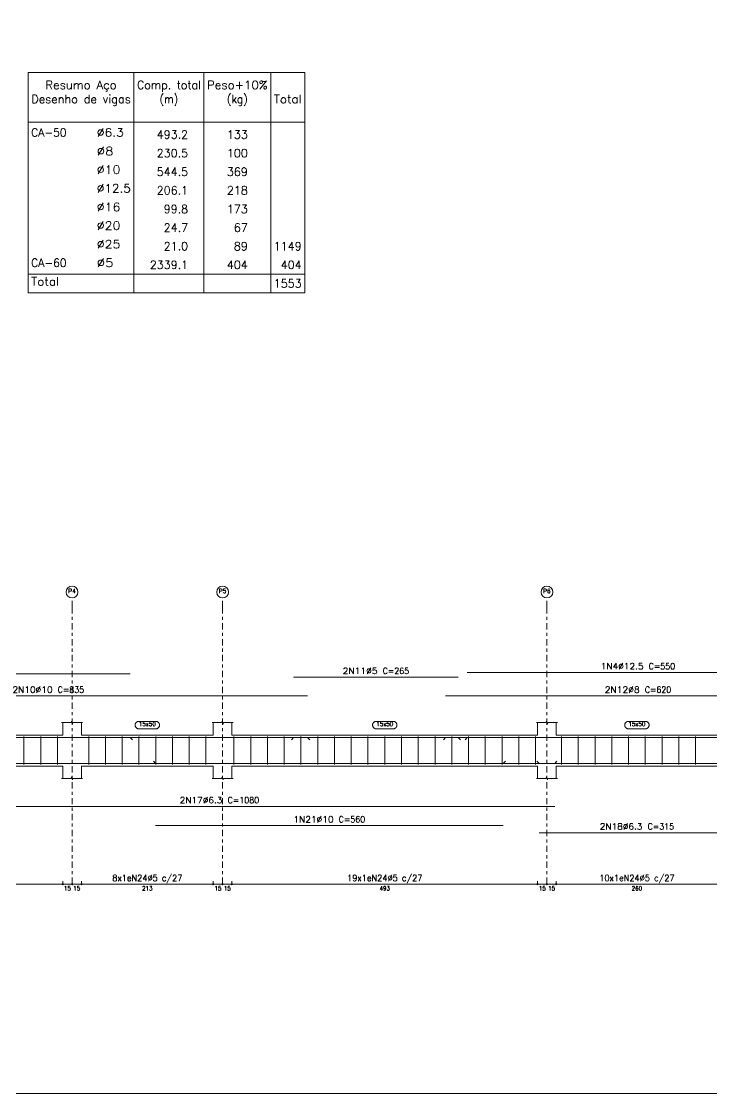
# Model space of a CAD drawing. Header units: millimetres. Extents: x 0 to 84, y 0 to 59.4.
# Drawn here: x 32.71 to 54.95, y 0 to 34.57 of the extents above; entities that cross this region are included whole.
import ezdxf
from ezdxf.enums import TextEntityAlignment as Align

# ---------------------------------------------------------------- set-up
doc = ezdxf.new("R2010")
doc.units = ezdxf.units.MM
doc.linetypes.add('CYPE_RAYAPUNTO', pattern=[0.4125, 0.2025, -0.105, 0, -0.105])
for name, color, linetype, lineweight in [('ARM_LONGITUDINAL_Ø10', 103, 'Continuous', 9), ('ARM_LONGITUDINAL_Ø12_5', 51, 'Continuous', 9), ('ARM_LONGITUDINAL_Ø5', 151, 'Continuous', 9), ('ARM_LONGITUDINAL_Ø6_3', 32, 'Continuous', 9), ('ARM_LONGITUDINAL_Ø8', 32, 'Continuous', 9), ('ARM_TRANSVERSAL_Ø5', 151, 'Continuous', 9), ('ELE_ARM_TRANS_TXT_EST', 3, 'Continuous', 9), ('ELE_CONT_NOS', 122, 'Continuous', 9), ('ELE_CONT_VIG_CONCRETO', 2, 'Continuous', 9), ('ELE_COT_COT_EST', 3, 'Continuous', 0), ('ELE_COT_COT_LIN_APOIOS', 2, 'CYPE_RAYAPUNTO', 0), ('ELE_COT_TEXTOS_ESTRIBOS', 122, 'Continuous', 0), ('ELE_REF_COT_LIN_AUX_COTA', 2, 'CYPE_RAYAPUNTO', 9), ('ELE_REF_REF_NOME', 3, 'Continuous', 9), ('ELE_REF_REF_REFERENCIA', 3, 'Continuous', 9), ('ELE_REF_TEXTO_REF_NOME', 3, 'Continuous', 9), ('ELE_REF_TEXTO_REF_REFERENCIA', 3, 'Continuous', 9), ('POR_ARM_LONG_ARM_TEXTOS', 3, 'Continuous', 9), ('POR_ARM_LONG_TXT_COMP', 3, 'Continuous', 9), ('QUAD_BORDA', 1, 'Continuous', 20), ('QUAD_LIMITES', 2, 'Continuous', 0), ('TABELAS', 1, 'Continuous', 0), ('TEXTO_TABELAS', 1, 'Continuous', 0)]:
    doc.layers.add(name, color=color, linetype=linetype, lineweight=lineweight)
doc.styles.add('CYPETXT', font='', dxfattribs={"height": 0.2})
doc.styles.get('CYPETXT').set_extended_font_data('romans')

msp = doc.modelspace()

# ---------------------------------------------------------------- linework, layer by layer
at = {"layer": 'ARM_LONGITUDINAL_Ø10'}
for p, q in [((41.93, 11.478), (42.001, 11.407)), ((37.035, 10.642), (36.964, 10.713)), ((48.235, 10.642), (48.306, 10.713))]:
    msp.add_line(p, q, dxfattribs=at)
for points in [[(25.23, 12.82), (41.93, 12.82)], [(25.23, 11.478), (41.93, 11.478)], [(37.035, 10.642), (48.235, 10.642)], [(37.035, 8.64), (48.235, 8.64)]]:
    msp.add_lwpolyline(points, dxfattribs=at)
at = {"layer": 'ARM_LONGITUDINAL_Ø12_5'}
msp.add_line((47.08, 11.478), (47.009, 11.407), dxfattribs=at)
for points in [[(47.08, 13.578), (58.08, 13.578)], [(47.08, 11.478), (58.08, 11.478)]]:
    msp.add_lwpolyline(points, dxfattribs=at)
at = {"layer": 'ARM_LONGITUDINAL_Ø5'}
for p, q in [((41.485, 11.478), (41.414, 11.407)), ((46.785, 11.478), (46.856, 11.407))]:
    msp.add_line(p, q, dxfattribs=at)
for points in [[(41.485, 13.428), (46.785, 13.428)], [(41.485, 11.478), (46.785, 11.478)]]:
    msp.add_lwpolyline(points, dxfattribs=at)
at = {"layer": 'ARM_LONGITUDINAL_Ø6_3'}
for p, q in [((36.219, 11.478), (36.289, 11.407)), ((49.395, 10.642), (49.324, 10.713)), ((49.895, 10.642), (49.966, 10.713))]:
    msp.add_line(p, q, dxfattribs=at)
for points in [[(26.719, 13.53), (36.219, 13.53)], [(26.719, 11.478), (36.219, 11.478)], [(28.295, 10.642), (49.895, 10.642)], [(49.395, 10.642), (55.695, 10.642)], [(28.295, 9.26), (49.895, 9.26)], [(49.395, 8.411), (55.695, 8.411)]]:
    msp.add_lwpolyline(points, dxfattribs=at)
at = {"layer": 'ARM_LONGITUDINAL_Ø8'}
msp.add_line((46.38, 11.478), (46.309, 11.407), dxfattribs=at)
for points in [[(46.38, 12.82), (58.78, 12.82)], [(46.38, 11.478), (58.78, 11.478)]]:
    msp.add_lwpolyline(points, dxfattribs=at)
at = {"layer": 'ARM_TRANSVERSAL_Ø5'}
for p, q in [((32.795, 11.51), (32.795, 10.61)), ((33.335, 11.51), (33.335, 10.61)), ((33.875, 11.51), (33.875, 10.61)), ((34.88, 11.51), (34.88, 10.61)), ((35.42, 11.51), (35.42, 10.61)), ((35.96, 11.51), (35.96, 10.61)), ((36.5, 11.51), (36.5, 10.61)), ((37.04, 11.51), (37.04, 10.61)), ((37.58, 11.51), (37.58, 10.61)), ((38.12, 11.51), (38.12, 10.61)), ((38.66, 11.51), (38.66, 10.61)), ((39.56, 11.51), (39.56, 10.61)), ((40.1, 11.51), (40.1, 10.61)), ((40.64, 11.51), (40.64, 10.61)), ((41.18, 11.51), (41.18, 10.61)), ((41.72, 11.51), (41.72, 10.61)), ((42.26, 11.51), (42.26, 10.61)), ((42.8, 11.51), (42.8, 10.61)), ((43.34, 11.51), (43.34, 10.61)), ((43.88, 11.51), (43.88, 10.61)), ((44.42, 11.51), (44.42, 10.61)), ((44.96, 11.51), (44.96, 10.61)), ((45.5, 11.51), (45.5, 10.61)), ((46.04, 11.51), (46.04, 10.61)), ((46.58, 11.51), (46.58, 10.61)), ((47.12, 11.51), (47.12, 10.61)), ((47.66, 11.51), (47.66, 10.61)), ((48.2, 11.51), (48.2, 10.61)), ((48.74, 11.51), (48.74, 10.61)), ((49.28, 11.51), (49.28, 10.61)), ((50.115, 11.51), (50.115, 10.61)), ((50.655, 11.51), (50.655, 10.61)), ((51.195, 11.51), (51.195, 10.61)), ((51.735, 11.51), (51.735, 10.61)), ((52.275, 11.51), (52.275, 10.61)), ((52.815, 11.51), (52.815, 10.61)), ((53.355, 11.51), (53.355, 10.61)), ((53.895, 11.51), (53.895, 10.61)), ((54.435, 11.51), (54.435, 10.61))]:
    msp.add_line(p, q, dxfattribs=at)
at = {"layer": 'ELE_CONT_NOS'}
for p, q in [((34.045, 11.56), (34.045, 11.96)), ((34.645, 11.56), (34.645, 11.96)), ((38.895, 11.56), (38.895, 11.96)), ((39.495, 11.56), (39.495, 11.96)), ((49.345, 11.56), (49.345, 11.96)), ((49.945, 11.56), (49.945, 11.96)), ((34.045, 10.56), (34.045, 10.16)), ((34.645, 10.56), (34.645, 10.16)), ((38.895, 10.56), (38.895, 10.16)), ((39.495, 10.56), (39.495, 10.16)), ((49.345, 10.56), (49.345, 10.16)), ((49.945, 10.56), (49.945, 10.16))]:
    msp.add_line(p, q, dxfattribs=at)
for points in [[(34.005, 11.96), (34.315, 11.96), (34.33, 12.01), (34.36, 11.91), (34.375, 11.96), (34.685, 11.96)], [(38.855, 11.96), (39.165, 11.96), (39.18, 12.01), (39.21, 11.91), (39.225, 11.96), (39.535, 11.96)], [(49.305, 11.96), (49.615, 11.96), (49.63, 12.01), (49.66, 11.91), (49.675, 11.96), (49.985, 11.96)], [(34.005, 10.16), (34.315, 10.16), (34.33, 10.21), (34.36, 10.11), (34.375, 10.16), (34.685, 10.16)], [(38.855, 10.16), (39.165, 10.16), (39.18, 10.21), (39.21, 10.11), (39.225, 10.16), (39.535, 10.16)], [(49.305, 10.16), (49.615, 10.16), (49.63, 10.21), (49.66, 10.11), (49.675, 10.16), (49.985, 10.16)]]:
    msp.add_lwpolyline(points, dxfattribs=at)
at = {"layer": 'ELE_CONT_VIG_CONCRETO'}
for p, q in [((28.845, 11.56), (34.045, 11.56)), ((34.645, 11.56), (38.895, 11.56)), ((39.495, 11.56), (49.345, 11.56)), ((49.945, 11.56), (55.145, 11.56)), ((28.845, 10.56), (34.045, 10.56)), ((34.645, 10.56), (38.895, 10.56)), ((39.495, 10.56), (49.345, 10.56)), ((49.945, 10.56), (55.145, 10.56))]:
    msp.add_line(p, q, dxfattribs=at)
at = {"layer": 'ELE_COT_COT_EST'}
for p, q in [((34.045, 6.749), (34.045, 6.849)), ((34.345, 6.749), (34.345, 6.849)), ((34.645, 6.749), (34.645, 6.849)), ((38.895, 6.749), (38.895, 6.849)), ((39.195, 6.749), (39.195, 6.849)), ((39.495, 6.749), (39.495, 6.849)), ((49.345, 6.749), (49.345, 6.849)), ((49.645, 6.749), (49.645, 6.849)), ((49.945, 6.749), (49.945, 6.849))]:
    msp.add_line(p, q, dxfattribs=at)
for points in [[(28.845, 6.749), (34.045, 6.749), (34.045, 6.849)], [(34.045, 6.749), (34.345, 6.749), (34.345, 6.849)], [(34.345, 6.749), (34.645, 6.749), (34.645, 6.849)], [(34.645, 6.749), (38.895, 6.749), (38.895, 6.849)], [(38.895, 6.749), (39.195, 6.749), (39.195, 6.849)], [(39.195, 6.749), (39.495, 6.749), (39.495, 6.849)], [(39.495, 6.749), (49.345, 6.749), (49.345, 6.849)], [(49.345, 6.749), (49.645, 6.749), (49.645, 6.849)], [(49.645, 6.749), (49.945, 6.749), (49.945, 6.849)], [(49.945, 6.749), (55.145, 6.749), (55.145, 6.849)]]:
    msp.add_lwpolyline(points, dxfattribs=at)
for centre in [(34.045, 6.749), (34.045, 6.749), (34.345, 6.749), (34.345, 6.749), (34.645, 6.749), (34.645, 6.749), (38.895, 6.749), (38.895, 6.749), (39.195, 6.749), (39.195, 6.749), (39.495, 6.749), (39.495, 6.749), (49.345, 6.749), (49.345, 6.749), (49.645, 6.749), (49.645, 6.749), (49.945, 6.749), (49.945, 6.749)]:
    msp.add_circle(centre, 0.02, dxfattribs=at)
at = {"layer": 'ELE_COT_COT_LIN_APOIOS'}
for p, q in [((34.345, 15.678), (34.345, 6.749)), ((39.195, 15.678), (39.195, 6.749)), ((49.645, 15.678), (49.645, 6.749))]:
    msp.add_line(p, q, dxfattribs=at)
at = {"layer": 'ELE_REF_COT_LIN_AUX_COTA'}
for p, q in [((34.345, 15.678), (34.345, 15.978)), ((39.195, 15.678), (39.195, 15.978)), ((49.645, 15.678), (49.645, 15.978))]:
    msp.add_line(p, q, dxfattribs=at)
at = {"layer": 'ELE_REF_REF_NOME'}
for points in [[(37.043, 12), (37.051, 12), (37.059, 11.999), (37.067, 11.998), (37.075, 11.996), (37.082, 11.993), (37.09, 11.99), (37.097, 11.987), (37.104, 11.983), (37.111, 11.979), (37.117, 11.974), (37.123, 11.969), (37.129, 11.963), (37.135, 11.957), (37.14, 11.951), (37.144, 11.945), (37.148, 11.938), (37.152, 11.931), (37.155, 11.923), (37.158, 11.916), (37.16, 11.908), (37.161, 11.9), (37.162, 11.892), (37.163, 11.884), (37.163, 11.876), (37.162, 11.868), (37.161, 11.86), (37.16, 11.852), (37.158, 11.844), (37.155, 11.837), (37.152, 11.829), (37.148, 11.822), (37.144, 11.815), (37.14, 11.809), (37.135, 11.803), (37.129, 11.797), (37.123, 11.791), (37.117, 11.786), (37.111, 11.781), (37.104, 11.777), (37.097, 11.773), (37.09, 11.77), (37.082, 11.767), (37.075, 11.764), (37.067, 11.762), (37.059, 11.761), (37.051, 11.76), (37.043, 11.76), (36.497, 11.76), (36.489, 11.76), (36.481, 11.761), (36.473, 11.762), (36.465, 11.764), (36.458, 11.767), (36.45, 11.77), (36.443, 11.773), (36.436, 11.777), (36.429, 11.781), (36.423, 11.786), (36.417, 11.791), (36.411, 11.797), (36.405, 11.803), (36.4, 11.809), (36.396, 11.815), (36.392, 11.822), (36.388, 11.829), (36.385, 11.837), (36.382, 11.844), (36.38, 11.852), (36.379, 11.86), (36.378, 11.868), (36.377, 11.876), (36.377, 11.884), (36.378, 11.892), (36.379, 11.9), (36.38, 11.908), (36.382, 11.916), (36.385, 11.923), (36.388, 11.931), (36.392, 11.938), (36.396, 11.945), (36.4, 11.951), (36.405, 11.957), (36.411, 11.963), (36.417, 11.969), (36.423, 11.974), (36.429, 11.979), (36.436, 11.983), (36.443, 11.987), (36.45, 11.99), (36.458, 11.993), (36.465, 11.996), (36.473, 11.998), (36.481, 11.999), (36.489, 12), (36.497, 12), (37.043, 12)], [(44.693, 12), (44.701, 12), (44.709, 11.999), (44.717, 11.998), (44.725, 11.996), (44.732, 11.993), (44.74, 11.99), (44.747, 11.987), (44.754, 11.983), (44.761, 11.979), (44.767, 11.974), (44.773, 11.969), (44.779, 11.963), (44.785, 11.957), (44.79, 11.951), (44.794, 11.945), (44.798, 11.938), (44.802, 11.931), (44.805, 11.923), (44.808, 11.916), (44.81, 11.908), (44.811, 11.9), (44.812, 11.892), (44.813, 11.884), (44.813, 11.876), (44.812, 11.868), (44.811, 11.86), (44.81, 11.852), (44.808, 11.844), (44.805, 11.837), (44.802, 11.829), (44.798, 11.822), (44.794, 11.815), (44.79, 11.809), (44.785, 11.803), (44.779, 11.797), (44.773, 11.791), (44.767, 11.786), (44.761, 11.781), (44.754, 11.777), (44.747, 11.773), (44.74, 11.77), (44.732, 11.767), (44.725, 11.764), (44.717, 11.762), (44.709, 11.761), (44.701, 11.76), (44.693, 11.76), (44.147, 11.76), (44.139, 11.76), (44.131, 11.761), (44.123, 11.762), (44.115, 11.764), (44.108, 11.767), (44.1, 11.77), (44.093, 11.773), (44.086, 11.777), (44.079, 11.781), (44.073, 11.786), (44.067, 11.791), (44.061, 11.797), (44.055, 11.803), (44.05, 11.809), (44.046, 11.815), (44.042, 11.822), (44.038, 11.829), (44.035, 11.837), (44.032, 11.844), (44.03, 11.852), (44.029, 11.86), (44.028, 11.868), (44.027, 11.876), (44.027, 11.884), (44.028, 11.892), (44.029, 11.9), (44.03, 11.908), (44.032, 11.916), (44.035, 11.923), (44.038, 11.931), (44.042, 11.938), (44.046, 11.945), (44.05, 11.951), (44.055, 11.957), (44.061, 11.963), (44.067, 11.969), (44.073, 11.974), (44.079, 11.979), (44.086, 11.983), (44.093, 11.987), (44.1, 11.99), (44.108, 11.993), (44.115, 11.996), (44.123, 11.998), (44.131, 11.999), (44.139, 12), (44.147, 12), (44.693, 12)], [(52.818, 12), (52.826, 12), (52.834, 11.999), (52.842, 11.998), (52.85, 11.996), (52.857, 11.993), (52.865, 11.99), (52.872, 11.987), (52.879, 11.983), (52.886, 11.979), (52.892, 11.974), (52.898, 11.969), (52.904, 11.963), (52.91, 11.957), (52.915, 11.951), (52.919, 11.945), (52.923, 11.938), (52.927, 11.931), (52.93, 11.923), (52.933, 11.916), (52.935, 11.908), (52.936, 11.9), (52.937, 11.892), (52.938, 11.884), (52.938, 11.876), (52.937, 11.868), (52.936, 11.86), (52.935, 11.852), (52.933, 11.844), (52.93, 11.837), (52.927, 11.829), (52.923, 11.822), (52.919, 11.815), (52.915, 11.809), (52.91, 11.803), (52.904, 11.797), (52.898, 11.791), (52.892, 11.786), (52.886, 11.781), (52.879, 11.777), (52.872, 11.773), (52.865, 11.77), (52.857, 11.767), (52.85, 11.764), (52.842, 11.762), (52.834, 11.761), (52.826, 11.76), (52.818, 11.76), (52.272, 11.76), (52.264, 11.76), (52.256, 11.761), (52.248, 11.762), (52.24, 11.764), (52.233, 11.767), (52.225, 11.77), (52.218, 11.773), (52.211, 11.777), (52.204, 11.781), (52.198, 11.786), (52.192, 11.791), (52.186, 11.797), (52.18, 11.803), (52.175, 11.809), (52.171, 11.815), (52.167, 11.822), (52.163, 11.829), (52.16, 11.837), (52.157, 11.844), (52.155, 11.852), (52.154, 11.86), (52.153, 11.868), (52.152, 11.876), (52.152, 11.884), (52.153, 11.892), (52.154, 11.9), (52.155, 11.908), (52.157, 11.916), (52.16, 11.923), (52.163, 11.931), (52.167, 11.938), (52.171, 11.945), (52.175, 11.951), (52.18, 11.957), (52.186, 11.963), (52.192, 11.969), (52.198, 11.974), (52.204, 11.979), (52.211, 11.983), (52.218, 11.987), (52.225, 11.99), (52.233, 11.993), (52.24, 11.996), (52.248, 11.998), (52.256, 11.999), (52.264, 12), (52.272, 12), (52.818, 12)]]:
    msp.add_lwpolyline(points, close=True, dxfattribs=at)
at = {"layer": 'ELE_REF_REF_REFERENCIA'}
for centre in [(34.345, 16.168), (39.195, 16.168), (49.645, 16.168)]:
    msp.add_circle(centre, 0.19, dxfattribs=at)
at = {"layer": 'QUAD_BORDA'}
msp.add_lwpolyline([(0, 0), (84, 0), (84, 59.4), (0, 59.4), (0, 0)], close=True, dxfattribs=at)
at = {"layer": 'QUAD_LIMITES'}
msp.add_lwpolyline([(0, 0), (84, 0), (84, 59.4), (0, 59.4), (0, 0)], close=True, dxfattribs=at)
at = {"layer": 'TABELAS'}
for p, q in [((36.338, 25.818), (36.338, 32.918)), ((38.594, 25.818), (38.594, 32.918)), ((40.746, 25.818), (40.746, 32.918)), ((32.93, 31.318), (41.842, 31.318))]:
    msp.add_line(p, q, dxfattribs=at)
msp.add_lwpolyline([(32.93, 25.818), (41.842, 25.818), (41.842, 32.918), (32.93, 32.918), (32.93, 25.818)], close=True, dxfattribs=at)
at = {"layer": 'TEXTO_TABELAS'}
msp.add_line((32.93, 26.418), (41.842, 26.418), dxfattribs=at)

# ---------------------------------------------------------------- texts
at = {"layer": 'ELE_ARM_TRANS_TXT_EST', "style": 'CYPETXT'}
for s, width, p, p2 in [('8x1eN24%%c5 c/27', 0.837784, (35.641, 6.849), (37.9, 6.849)), ('19x1eN24%%c5 c/27', 0.840083, (43.207, 6.849), (45.634, 6.849)), ('10x1eN24%%c5 c/27', 0.840083, (51.332, 6.849), (53.759, 6.849))]:
    msp.add_text(s, height=0.2, dxfattribs=dict(at, width=width)).set_placement(p, p2, align=Align.FIT)
at = {"layer": 'ELE_COT_TEXTOS_ESTRIBOS', "style": 'CYPETXT', "width": 0.872274}
for s, p, p2 in [('15', (34.083, 6.549), (34.307, 6.549)), ('15', (34.383, 6.549), (34.607, 6.549)), ('213', (36.602, 6.549), (36.938, 6.549)), ('15', (38.933, 6.549), (39.157, 6.549)), ('15', (39.233, 6.549), (39.457, 6.549)), ('493', (44.252, 6.549), (44.588, 6.549)), ('15', (49.383, 6.549), (49.607, 6.549)), ('15', (49.683, 6.549), (49.907, 6.549)), ('260', (52.377, 6.549), (52.713, 6.549))]:
    msp.add_text(s, height=0.1333, dxfattribs=at).set_placement(p, p2, align=Align.FIT)
at = {"layer": 'ELE_REF_TEXTO_REF_NOME', "style": 'CYPETXT', "width": 0.876123}
for p, p2 in [((36.497, 11.847), (37.043, 11.847)), ((44.147, 11.847), (44.693, 11.847)), ((52.272, 11.847), (52.818, 11.847))]:
    msp.add_text('15x50', height=0.1333, dxfattribs=at).set_placement(p, p2, align=Align.FIT)
at = {"layer": 'ELE_REF_TEXTO_REF_REFERENCIA', "style": 'CYPETXT', "width": 0.935124}
for s, p, p2 in [('P4', (34.222, 16.135), (34.468, 16.135)), ('P5', (39.072, 16.135), (39.318, 16.135)), ('P6', (49.522, 16.135), (49.768, 16.135))]:
    msp.add_text(s, height=0.1333, dxfattribs=at).set_placement(p, p2, align=Align.FIT)
at = {"layer": 'POR_ARM_LONG_ARM_TEXTOS', "style": 'CYPETXT'}
for s, width, p, p2 in [('1N4%%c12.5', 0.925627, (51.384, 13.678), (52.758, 13.678)), ('2N11%%c5', 0.940329, (43.065, 13.528), (44.187, 13.528)), ('2N10%%c10', 0.93087, (32.426, 12.92), (33.716, 12.92)), ('2N12%%c8', 0.940329, (51.51, 12.92), (52.632, 12.92)), ('2N17%%c6.3', 0.925627, (37.815, 9.36), (39.189, 9.36)), ('1N21%%c10', 0.93087, (41.481, 8.74), (42.771, 8.74)), ('2N18%%c6.3', 0.925627, (51.349, 8.511), (52.723, 8.511))]:
    msp.add_text(s, height=0.2, dxfattribs=dict(at, width=width)).set_placement(p, p2, align=Align.FIT)
at = {"layer": 'POR_ARM_LONG_TXT_COMP', "style": 'CYPETXT'}
for s, width, p, p2 in [(' C=550', 0.770929, (52.798, 13.678), (53.776, 13.678)), (' C=265', 0.770929, (44.227, 13.528), (45.205, 13.528)), (' C=835', 0.770929, (33.756, 12.92), (34.734, 12.92)), (' C=620', 0.770929, (52.672, 12.92), (53.65, 12.92)), (' C=1080', 0.784287, (39.229, 9.36), (40.375, 9.36)), (' C=560', 0.770929, (42.811, 8.74), (43.789, 8.74)), (' C=315', 0.770929, (52.763, 8.511), (53.741, 8.511))]:
    msp.add_text(s, height=0.2, dxfattribs=dict(at, width=width)).set_placement(p, p2, align=Align.FIT)
at = {"layer": 'TEXTO_TABELAS', "style": 'CYPETXT'}
for s, height, width, p, p2 in [('Resumo Aço', 0.2667, 0.895546, (33.484, 32.385), (35.784, 32.385)), ('Comp. total', 0.26667, 0.822839, (36.438, 32.385), (38.494, 32.385)), ('Peso+10%', 0.2667, 0.916489, (38.694, 32.385), (40.646, 32.385)), ('Desenho de vigas', 0.26667, 0.862366, (33.03, 31.931), (36.238, 31.931)), ('(m)', 0.2667, 0.805297, (37.166, 31.931), (37.766, 31.931)), ('(kg)', 0.2667, 0.827954, (39.328, 31.931), (40.012, 31.931)), ('Total', 0.2667, 0.935673, (40.846, 31.931), (41.742, 31.931)), ('CA-50', 0.2667, 0.813132, (33.03, 30.851), (34.166, 30.851)), ('%%c6.3', 0.2667, 0.940736, (35.142, 30.851), (36.014, 30.851)), ('493.2', 0.2667, 0.869965, (37.074, 30.785), (38.082, 30.785)), ('133', 0.2667, 0.872274, (39.334, 30.785), (40.006, 30.785)), ('%%c8', 0.2667, 0.99505, (35.142, 30.251), (35.678, 30.251)), ('230.5', 0.2667, 0.869965, (37.074, 30.185), (38.082, 30.185)), ('100', 0.2667, 0.872274, (39.334, 30.185), (40.006, 30.185)), ('%%c10', 0.2667, 0.955414, (35.142, 29.651), (35.902, 29.651)), ('544.5', 0.2667, 0.869965, (37.074, 29.585), (38.082, 29.585)), ('369', 0.2667, 0.872274, (39.334, 29.585), (40.006, 29.585)), ('%%c12.5', 0.2667, 0.925884, (35.142, 29.051), (36.238, 29.051)), ('206.1', 0.2667, 0.869965, (37.074, 28.985), (38.082, 28.985)), ('218', 0.2667, 0.872274, (39.334, 28.985), (40.006, 28.985)), ('%%c16', 0.2667, 0.955414, (35.142, 28.451), (35.902, 28.451)), ('99.8', 0.2667, 0.869308, (37.298, 28.385), (38.082, 28.385)), ('173', 0.2667, 0.872274, (39.334, 28.385), (40.006, 28.385)), ('%%c20', 0.2667, 0.955414, (35.142, 27.851), (35.902, 27.851)), ('24.7', 0.2667, 0.869308, (37.298, 27.785), (38.082, 27.785)), ('67', 0.2667, 0.872274, (39.558, 27.785), (40.006, 27.785)), ('%%c25', 0.2667, 0.955414, (35.142, 27.251), (35.902, 27.251)), ('21.0', 0.2667, 0.869308, (37.298, 27.185), (38.082, 27.185)), ('89', 0.2667, 0.872274, (39.558, 27.185), (40.006, 27.185)), ('1149', 0.2667, 0.872274, (40.846, 27.185), (41.742, 27.185)), ('CA-60', 0.2667, 0.813132, (33.03, 26.651), (34.166, 26.651)), ('%%c5', 0.2667, 0.99505, (35.142, 26.651), (35.678, 26.651)), ('2339.1', 0.2667, 0.870384, (36.85, 26.585), (38.082, 26.585)), ('404', 0.2667, 0.872274, (39.334, 26.585), (40.006, 26.585)), ('404', 0.2667, 0.872274, (41.07, 26.585), (41.742, 26.585)), ('Total', 0.2667, 0.935673, (33.03, 26.051), (33.926, 26.051)), ('1553', 0.2667, 0.872274, (40.846, 25.985), (41.742, 25.985))]:
    msp.add_text(s, height=height, dxfattribs=dict(at, width=width)).set_placement(p, p2, align=Align.FIT)

doc.saveas('drawing.dxf')
